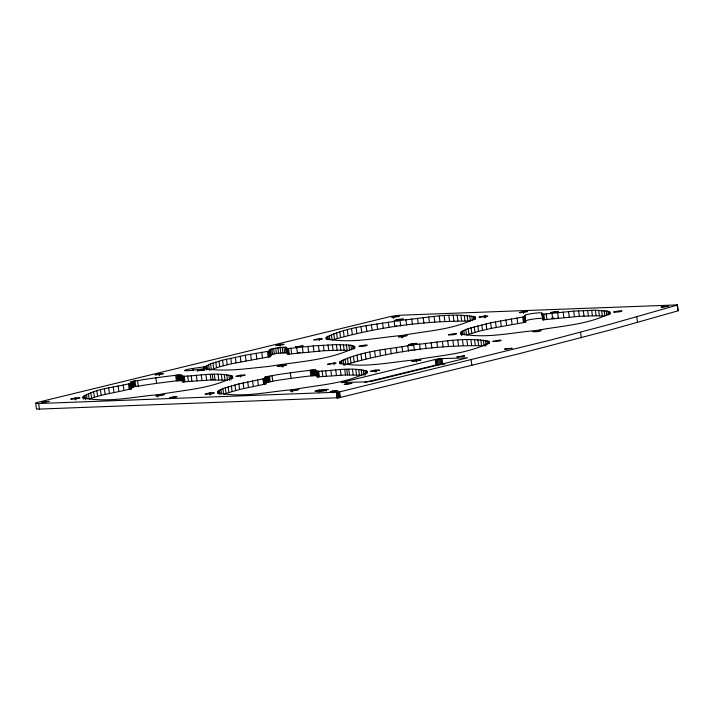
<?xml version="1.0" encoding="UTF-8"?>
<svg xmlns="http://www.w3.org/2000/svg" width="714" height="714" viewBox="0 0 714 714"><rect width="100%" height="100%" fill="white"/><g stroke="black" fill="none" stroke-linecap="round" stroke-linejoin="round"><path stroke-width="1.07" d="M83.056 397.261L83.226 396.636C97.184 388.032 114.793 387.515 130.43 383.436C131.064 379.964 137.927 381.151 141.14 379.982A92.981 9.398 -7.8 0 1 175.189 375.377C178.678 374.243 180.963 375.475 183.498 376.278C199.617 375.805 216.77 371.655 232.487 376.233L232.612 377.42C210.184 389.068 183.337 389.906 158.758 394.619C133.946 396.636 107.939 403.098 83.359 397.823L83.056 397.261L83.315 399.108M222.893 388.577L218.305 390.951L217.815 392.825C242.394 398.1 268.402 391.638 293.213 389.621C317.792 384.908 344.648 384.07 367.067 372.422L366.942 371.235C351.226 366.657 334.072 370.807 317.953 371.28C315.418 370.486 313.134 369.245 309.644 370.379A92.981 9.398 -7.8 0 0 275.595 374.984L264.939 377.233L265.644 383.989L239.609 389.451L223.652 394.128L222.893 388.577L238.851 383.9L264.367 378.598L265.197 378.313L264.939 377.233M326.128 337.552L326.262 338.739C350.833 344.005 376.849 337.552 401.661 335.535C426.24 330.823 453.087 329.984 475.515 318.337L475.381 317.141C450.811 311.875 424.794 318.337 399.983 320.354C375.403 325.066 348.557 325.905 326.128 337.552L326.378 339.4M339.775 361.936L339.909 363.131C364.488 368.397 390.496 361.944 415.307 359.927C439.886 355.215 466.733 354.367 489.161 342.729L489.036 341.533C464.457 336.267 438.441 342.72 413.629 344.737C389.05 349.449 362.203 350.297 339.775 361.936L340.025 363.792M465.796 329.493L461.208 331.867L460.717 333.741C485.288 339.016 511.304 332.554 536.116 330.537C560.695 325.825 587.542 324.986 609.97 313.339L609.836 312.143L607.873 311.224L595.351 310.206L573.672 311.125L542.872 314.231L542.122 314.205L541.872 313.089A8.639 0.875 -7.8 0 0 533.126 313.41A8.639 0.875 -7.8 0 0 524.763 315.445L525.54 322.219L491.357 328.369L478.567 331.35L466.554 335.044L465.796 329.493L468.197 328.618L490.598 322.817L524.495 316.748L525.013 316.534L524.763 315.445M269.499 349.833L273.605 348.503L282.164 347.316L286.26 347.29L286.858 348.593L287.608 348.619L313.25 345.915L336.392 344.612L350.949 345.246L354.572 346.531L354.706 347.718C328.529 360.597 297.631 361.507 269.133 366.425C247.776 368.388 225.794 372.146 204.534 368.62L193.298 370.164A8.639 0.875 -7.8 0 1 184.551 370.495A8.639 0.875 -7.8 0 1 192.914 368.46L205.159 366.71L210.532 363.881L222.545 360.177L245.277 355.215L269.232 351.127L269.749 350.922L269.499 349.833L270.276 356.598L231.514 363.756L219.716 366.701L209.318 370.271M348.851 344.969L349.61 350.52L340.846 350.137L324.094 350.726L288.367 354.171L287.617 354.144L287.367 353.019C283.503 352.993 271.15 352.484 270.454 356.527M525.718 322.148L525.013 316.534M551.663 318.051L554.403 318.141M88.438 393.575L89.196 399.126C102.673 393.825 118.069 392.45 131.501 388.586C132.277 385.524 138.944 386.685 141.899 385.533A92.981 9.398 -7.8 0 1 175.947 380.919L181.704 380.589L182.605 381.74L183.668 381.847L211.023 379.973L227.525 380.214L226.757 374.671M265.706 382.784L276.363 380.535A92.981 9.398 -7.8 0 1 310.403 375.93L316.159 375.591L317.061 376.742L318.123 376.849L345.478 374.975L361.98 375.225L361.213 369.673M36.735 408.488A9.701 0.982 -7.8 0 0 39.431 409.077L339.105 397.725L519.685 353.573L610.006 330.038L678.086 310.813L677.229 304.976M343.773 365.273C389.585 351.422 438.316 344.71 486.163 345.799M678.086 310.813L677.283 304.914L677.613 307.752M469.66 315.579L470.419 321.13C423.884 320.738 376.84 327.217 332.099 340.042L331.341 334.491M677.283 304.914L401.92 315.151A9.773 0.991 -7.8 0 0 390.201 316.605L38.36 402.169A9.701 0.982 -7.8 0 0 38.672 403.526L338.347 392.173L550.324 340.105L609.238 324.486L677.506 305.039M557.973 317.551L558.544 317.391M435.201 359.499L341.212 382.579L366.71 381.829L372.521 381.106L467.483 357.821L441.984 358.571L435.201 359.499L435.959 365.05L364.845 382.356M393.325 316.695C385.569 319.212 410.264 314.446 393.325 316.695L393.575 318.551M157.562 395.208C148.798 398.046 176.635 392.664 157.562 395.208L157.821 397.055M416.44 349.512L414.557 349.887M292.017 390.21C283.253 393.048 311.09 387.666 292.017 390.21L292.276 392.057M318.141 390.21L314.954 391.236L321.773 390.986L328.253 389.407L318.141 390.21L318.399 392.057M435.959 365.05L444.929 364.042M336.446 392.441L337.285 397.975M397.76 319.426C385.685 322.585 415.218 317.498 397.76 319.426L398.019 321.282M401.928 325.316L399.813 325.664M401.491 335.937C389.335 339.114 419.047 334 401.491 335.937L401.741 337.784M411.407 343.818C399.331 346.977 428.864 341.89 411.407 343.818L411.666 345.665M332.778 390.951C322.014 393.771 348.37 389.237 332.778 390.951L333.036 392.807M279.826 344.451C265.626 347.37 294.391 343.407 279.826 344.451L280.084 346.299M523.335 311.625C509.136 314.544 537.901 310.572 523.335 311.625L523.594 313.473M159.177 373.797C144.978 376.715 173.743 372.753 159.177 373.797L159.427 375.653M281.78 365.157C265.769 368.451 298.193 363.979 281.78 365.157L282.039 367.005M75.166 398.001C59.155 401.295 91.579 396.814 75.166 398.001L75.425 399.849M240.475 375.207C224.464 378.5 256.888 374.02 240.475 375.207L240.734 377.054M416.235 360.159C400.224 363.453 432.648 358.981 416.235 360.159L416.494 362.007M209.621 393.003C193.61 396.297 226.035 391.816 209.621 393.003L209.88 394.851M374.93 370.209C358.919 373.502 391.343 369.031 374.93 370.209L375.189 372.056M541.872 313.089L542.881 319.756L543.631 319.783L579.357 316.338L596.11 315.758L604.874 316.132L604.115 310.581M484.494 315.981C467.072 318.855 497.417 315.722 484.494 315.981L484.744 317.828M319.176 338.775C301.763 341.649 332.099 338.507 319.176 338.775L319.435 340.623M300.103 352.404L297.443 352.662M412.353 350.19L409.283 350.306M333.866 363.06L327.539 364.318L336.089 363.14L333.866 363.06L334.125 364.916M396.083 325.959L396.779 325.95M525.772 322.085L525.522 320.997A8.639 0.875 -7.8 0 1 533.885 318.962A8.639 0.875 -7.8 0 1 542.631 318.64M636.754 316.775L637.513 322.326M609.836 312.143L610.095 313.999M609.087 311.652L609.461 314.428M607.873 311.224L608.382 314.919M606.213 310.867L606.846 315.49M601.599 310.376L602.357 315.927M598.671 310.251L599.43 315.802M595.351 310.206L596.11 315.758M591.656 310.233L592.415 315.784M587.622 310.34L588.381 315.891M583.258 310.528L584.016 316.079M578.599 310.786L579.357 316.338M580.58 332.251L581.339 337.802M573.672 311.125L574.44 316.677M568.514 311.536L569.272 317.087M563.15 312.018L563.908 317.569M557.616 312.562L558.375 318.114M551.94 313.178L552.698 318.721M546.156 313.848L546.924 319.399M543.773 314.142L544.541 319.693M542.872 314.231L543.631 319.783M542.515 314.249L543.274 319.801M542.265 314.24L543.024 319.792M542.122 314.205L542.881 319.756M524.781 316.668L525.54 322.219M524.495 316.748L525.254 322.3M524.112 316.829L524.879 322.38M523.674 316.909L524.433 322.46M522.737 317.052L523.496 322.603M516.99 317.953L517.748 323.504M511.349 318.89L512.108 324.442M505.851 319.845L506.619 325.397M500.541 320.827L501.308 326.378M495.445 321.818L496.212 327.369M490.598 322.817L491.357 328.369M485.529 315.883L485.788 317.73M489.036 341.533L489.286 343.38M486.02 323.817L486.778 329.368M488.278 341.033L488.653 343.809M487.064 340.605L487.573 344.309M485.404 340.257L486.038 344.88M481.754 324.816L482.512 330.368M483.307 339.971L484.074 345.522M480.79 339.766L481.548 345.317M477.809 325.798L478.567 331.35M475.381 317.141L475.64 318.997M477.862 339.641L478.621 345.192M474.631 316.65L475.006 319.426M473.418 316.222L473.926 319.917M474.221 326.762L474.98 332.313M471.758 315.865L472.391 320.488M474.542 339.587L475.301 345.139M471.008 327.708L471.776 333.259M470.847 339.623L471.606 345.165M467.143 315.374L467.902 320.925M468.197 328.618L468.955 334.17M471.124 359.936L471.883 365.488M464.216 315.249L464.975 320.8M466.813 339.73L467.572 345.281M463.823 330.332L464.457 334.955M460.896 315.204L461.655 320.756M462.288 331.126L462.797 334.821M462.449 339.909L463.207 345.46M461.208 331.867L461.717 335.562M460.584 332.554L460.833 334.402M457.201 315.231L457.96 320.782M457.79 340.176L458.549 345.728M453.167 315.338L453.925 320.889M452.872 340.516L453.631 346.058M448.803 315.526L449.561 321.077M447.705 340.917L448.472 346.468M444.144 315.784L444.902 321.336M439.217 316.123L439.985 321.675M442.341 341.399L443.099 346.95M441.984 358.571L442.742 364.122M440.975 358.633L441.734 364.185M434.058 316.534L434.817 322.085M439.806 358.74L440.565 364.292M436.807 341.952L437.566 347.504M438.557 358.892L439.315 364.443M437.316 359.08L438.084 364.631M436.174 359.294L436.932 364.845M428.695 317.016L429.453 322.567M431.131 342.559L431.89 348.111M423.161 317.56L423.92 323.112M425.348 343.229L426.115 348.78M417.485 318.176L418.243 323.719M419.511 343.961L420.269 349.512M411.701 318.846L412.469 324.397M413.629 344.737L414.388 350.288M412.505 343.648L412.763 345.505M405.855 319.569L406.623 325.12M407.756 345.567L408.524 351.118M402.589 335.767L402.848 337.624M399.983 320.354L400.741 325.905M401.928 346.433L402.687 351.984M394.11 321.175L394.869 326.726M396.181 347.334L396.939 352.886M388.282 322.05L389.041 327.601M390.54 348.271L391.299 353.823M382.534 322.951L383.293 328.502M385.042 349.235L385.81 354.787M376.894 323.888L377.652 329.44M379.732 350.217L380.5 355.768M371.396 324.843L372.164 330.395M374.636 351.208L375.403 356.759M376.046 370.066L376.296 371.923M366.086 325.825L366.853 331.376M369.79 352.207L370.548 357.759M365.211 353.207L365.979 358.758M360.989 326.816L361.757 332.367M366.942 371.235L367.192 373.083M366.184 370.736L366.559 373.511M364.97 370.307L365.604 374.93M363.31 369.95L364.069 375.502M360.945 354.198L361.703 359.749M356.143 327.815L356.902 333.367M357 355.179L357.759 360.731M358.696 369.468L359.454 375.02M354.572 346.531L354.831 348.378M351.565 328.815L352.323 334.366M353.823 346.031L354.198 348.807M352.609 345.603L353.118 349.307M355.768 369.334L356.527 374.886M353.412 356.152L354.171 361.703M350.949 345.246L351.583 349.878M347.299 329.814L348.057 335.366M352.448 369.29L353.207 374.841M350.199 357.089L350.967 362.641M346.335 344.764L347.093 350.315M347.388 358L348.146 363.551M348.753 369.317L349.512 374.868M343.354 330.796L344.112 336.348M343.407 344.639L344.166 350.19M346.736 369.37L347.495 374.921M344.987 358.883L345.746 364.435M339.766 331.76L340.524 337.311M344.719 369.424L345.478 374.975M343.015 359.722L343.648 364.345M340.087 344.585L340.846 350.137M341.479 360.508L341.988 364.211M336.553 332.706L337.311 338.257M340.399 361.248L340.783 364.024M340.355 369.611L341.113 375.162M336.392 344.612L337.151 350.163M333.741 333.616L334.5 339.168M339.65 391.915L340.408 397.466M339.052 392.048L339.81 397.6M332.358 344.728L333.117 350.279M335.696 369.87L336.455 375.421M338.347 392.173L339.105 397.725M337.579 392.289L338.347 397.841M329.368 335.33L330.002 339.953M336.722 392.397L337.579 397.93M336.615 392.405L337.383 397.957M336.383 392.459L337.142 398.01M327.833 336.124L328.342 339.819M327.994 344.907L328.752 350.458M326.753 336.865L327.137 339.641M330.778 370.209L331.537 375.76M323.335 345.174L324.094 350.726M325.611 370.62L326.378 376.171M326.191 389.21L326.45 391.058M324.79 389.291L325.048 391.147M322.13 370.932L322.889 376.483M318.408 345.505L319.176 351.056M323.174 389.451L323.424 391.299M321.443 389.666L321.702 391.513M318.64 371.244L319.399 376.796M317.953 371.28L318.712 376.831M317.364 371.298L318.123 376.849M319.729 389.924L319.979 391.772M316.882 371.28L317.641 376.831M313.25 345.915L314.008 351.466M316.525 371.244L317.284 376.796M316.302 371.191L317.061 376.742M316.025 370.191L316.971 376.662M315.802 370.102L316.561 375.653M315.401 370.039L316.159 375.591M314.838 370.013L315.597 375.564M314.124 370.013L314.883 375.564M313.267 370.048L314.026 375.6M312.304 370.111L313.062 375.662M311.242 370.2L312 375.751M307.886 346.397L308.644 351.948M310.117 370.325L310.885 375.876M302.352 346.95L303.111 352.493M296.676 347.557L297.435 353.109M290.893 348.227L291.66 353.778M288.51 348.53L289.277 354.082M287.608 348.619L288.367 354.171M287.251 348.628L288.01 354.18M287.001 348.619L287.76 354.171M290.295 372.833L291.053 378.384M286.609 347.468L287.617 354.144M286.26 347.29L287.028 352.841M285.359 347.2L286.127 352.752M283.967 347.209L284.725 352.761M282.164 347.316L282.923 352.868M282.896 365.015L283.146 366.871M280.075 347.522L280.843 353.073M277.862 347.798L278.621 353.35M275.649 348.129L276.416 353.68M273.605 348.503L274.372 354.055M271.864 348.878L272.623 354.43M270.544 349.244L271.311 354.796M269.74 349.565L270.499 355.117M269.517 351.047L270.276 356.598M269.232 351.127L269.99 356.679M268.848 351.208L269.615 356.759M271.98 375.546L272.739 381.097M268.41 351.288L269.169 356.839M267.473 351.431L268.232 356.982M269.437 375.975L270.195 381.526M268.402 376.171L269.16 381.722M267.464 376.367L268.232 381.919M266.652 376.564L267.411 382.115M265.974 376.751L266.733 382.302M265.456 376.93L266.215 382.481M261.726 352.332L262.484 357.884M265.108 377.099L265.867 382.65M265.081 377.626L265.956 383.864M264.885 378.438L265.644 383.989M264.367 378.598L265.135 384.15M263.725 378.759L264.483 384.31M262.957 378.929L263.716 384.48M256.085 353.269L256.844 358.821M257.647 379.91L258.406 385.462M250.587 354.233L251.355 359.785M252.551 380.901L253.309 386.452M245.277 355.215L246.044 360.757M247.696 381.901L248.454 387.452M240.181 356.206L240.948 361.757M243.117 382.9L243.885 388.452M235.334 357.205L236.093 362.757M238.851 383.9L239.609 389.451M234.906 384.882L235.665 390.433M230.756 358.205L231.514 363.756M232.487 376.233L232.737 378.081M231.729 375.734L232.104 378.509M230.515 375.305L231.149 379.928M231.318 385.846L232.077 391.397M228.855 374.948L229.613 380.5M226.49 359.196L227.248 364.747M228.105 386.792L228.873 392.343M222.545 360.177L223.303 365.729M224.241 374.466L224.999 380.018M225.294 387.702L226.052 393.253M221.313 374.332L222.072 379.884M218.957 361.15L219.716 366.701M220.921 389.416L221.554 394.039M217.993 374.288L218.752 379.839M215.744 362.087L216.512 367.639M219.385 390.21L220.019 394.833M218.305 390.951L218.689 393.726M217.681 391.638L217.931 393.485M212.933 362.998L213.691 368.549M214.298 374.314L215.057 379.866M212.281 374.368L213.04 379.919M210.532 363.881L211.29 369.433M210.264 374.422L211.023 379.973M208.559 364.72L209.193 369.343M207.024 365.506L207.533 369.209M210.737 392.861L210.987 394.708M210.175 392.932L210.434 394.78M205.944 366.246L206.453 369.95M205.623 366.559L205.882 368.415M205.453 366.63L205.703 368.486M205.159 366.71L205.418 368.567M204.784 366.8L205.034 368.647M205.9 374.609L206.658 380.16M204.338 366.88L204.597 368.727M203.856 366.951L204.115 368.799M201.241 374.868L202 380.419M196.323 375.207L197.082 380.758M192.914 368.46L193.164 370.307M191.156 375.618L191.923 381.169M187.666 375.93L188.434 381.481M184.185 376.242L184.944 381.794M183.498 376.278L184.257 381.829M182.909 376.296L183.668 381.847M182.427 376.278L183.186 381.829M182.07 376.242L182.829 381.794M181.847 376.189L182.605 381.74M181.561 375.18L182.516 381.66M181.347 375.1L182.106 380.651M180.945 375.037L181.704 380.589M180.383 375.011L181.142 380.562M179.66 375.011L180.428 380.562M178.812 375.046L179.571 380.598M177.848 375.109L178.607 380.66M176.786 375.198L177.545 380.749M175.662 375.323L176.429 380.874M155.839 377.831L156.598 383.382M137.516 380.544L138.284 386.096M134.982 380.973L135.74 386.524M133.946 381.169L134.705 386.72M133.009 381.365L133.777 386.917M132.197 381.562L132.956 387.113M131.519 381.749L132.277 387.3M131.001 381.928L131.76 387.479M130.653 382.097L131.501 388.862M130.483 382.231L131.242 387.782M130.43 383.436L131.189 388.987M129.912 383.596L130.68 389.148M129.27 383.757L130.028 389.308M128.493 383.927L129.261 389.478M123.183 384.908L123.95 390.46M118.087 385.899L118.854 391.45M113.24 386.899L113.999 392.45M108.662 387.898L109.429 393.45M104.396 388.898L105.154 394.449M100.451 389.88L101.21 395.431M96.863 390.844L97.622 396.395M93.65 391.79L94.418 397.341M90.839 392.7L91.597 398.251M86.465 394.414L87.099 399.037M84.93 395.208L85.564 399.831M83.85 395.949L84.234 398.724M83.226 396.636L83.476 398.483M75.72 397.93L75.979 399.778M38.672 403.526L39.431 409.077M35.7 403.231L36.459 408.783M169.513 397.627L176.876 396.672L169.513 397.627M41.564 402.321L49.061 401.393L41.564 402.321M344.291 384.319L351.788 383.382L344.291 384.319M457.014 356.893L464.511 355.965L457.014 356.893M197.332 370.798L204.668 369.888L197.332 370.798M295.641 346.879L302.977 345.969L295.641 346.879M359.08 346.254C367.308 346.959 372.333 343.068 359.08 346.254M448.463 334.804C456.701 335.509 461.726 331.608 448.463 334.804M492.972 341.39C501.201 342.095 506.226 338.204 492.972 341.39M532.983 331.662C541.221 332.367 546.246 328.467 532.983 331.662M550.905 312.5L558.241 311.59L550.905 312.5M613.781 312.009C622.01 312.714 627.035 308.823 613.781 312.009M661.271 307.082L668.518 306.279L661.271 307.082M504.727 349.101L511.965 348.307L504.727 349.101"/></g></svg>
